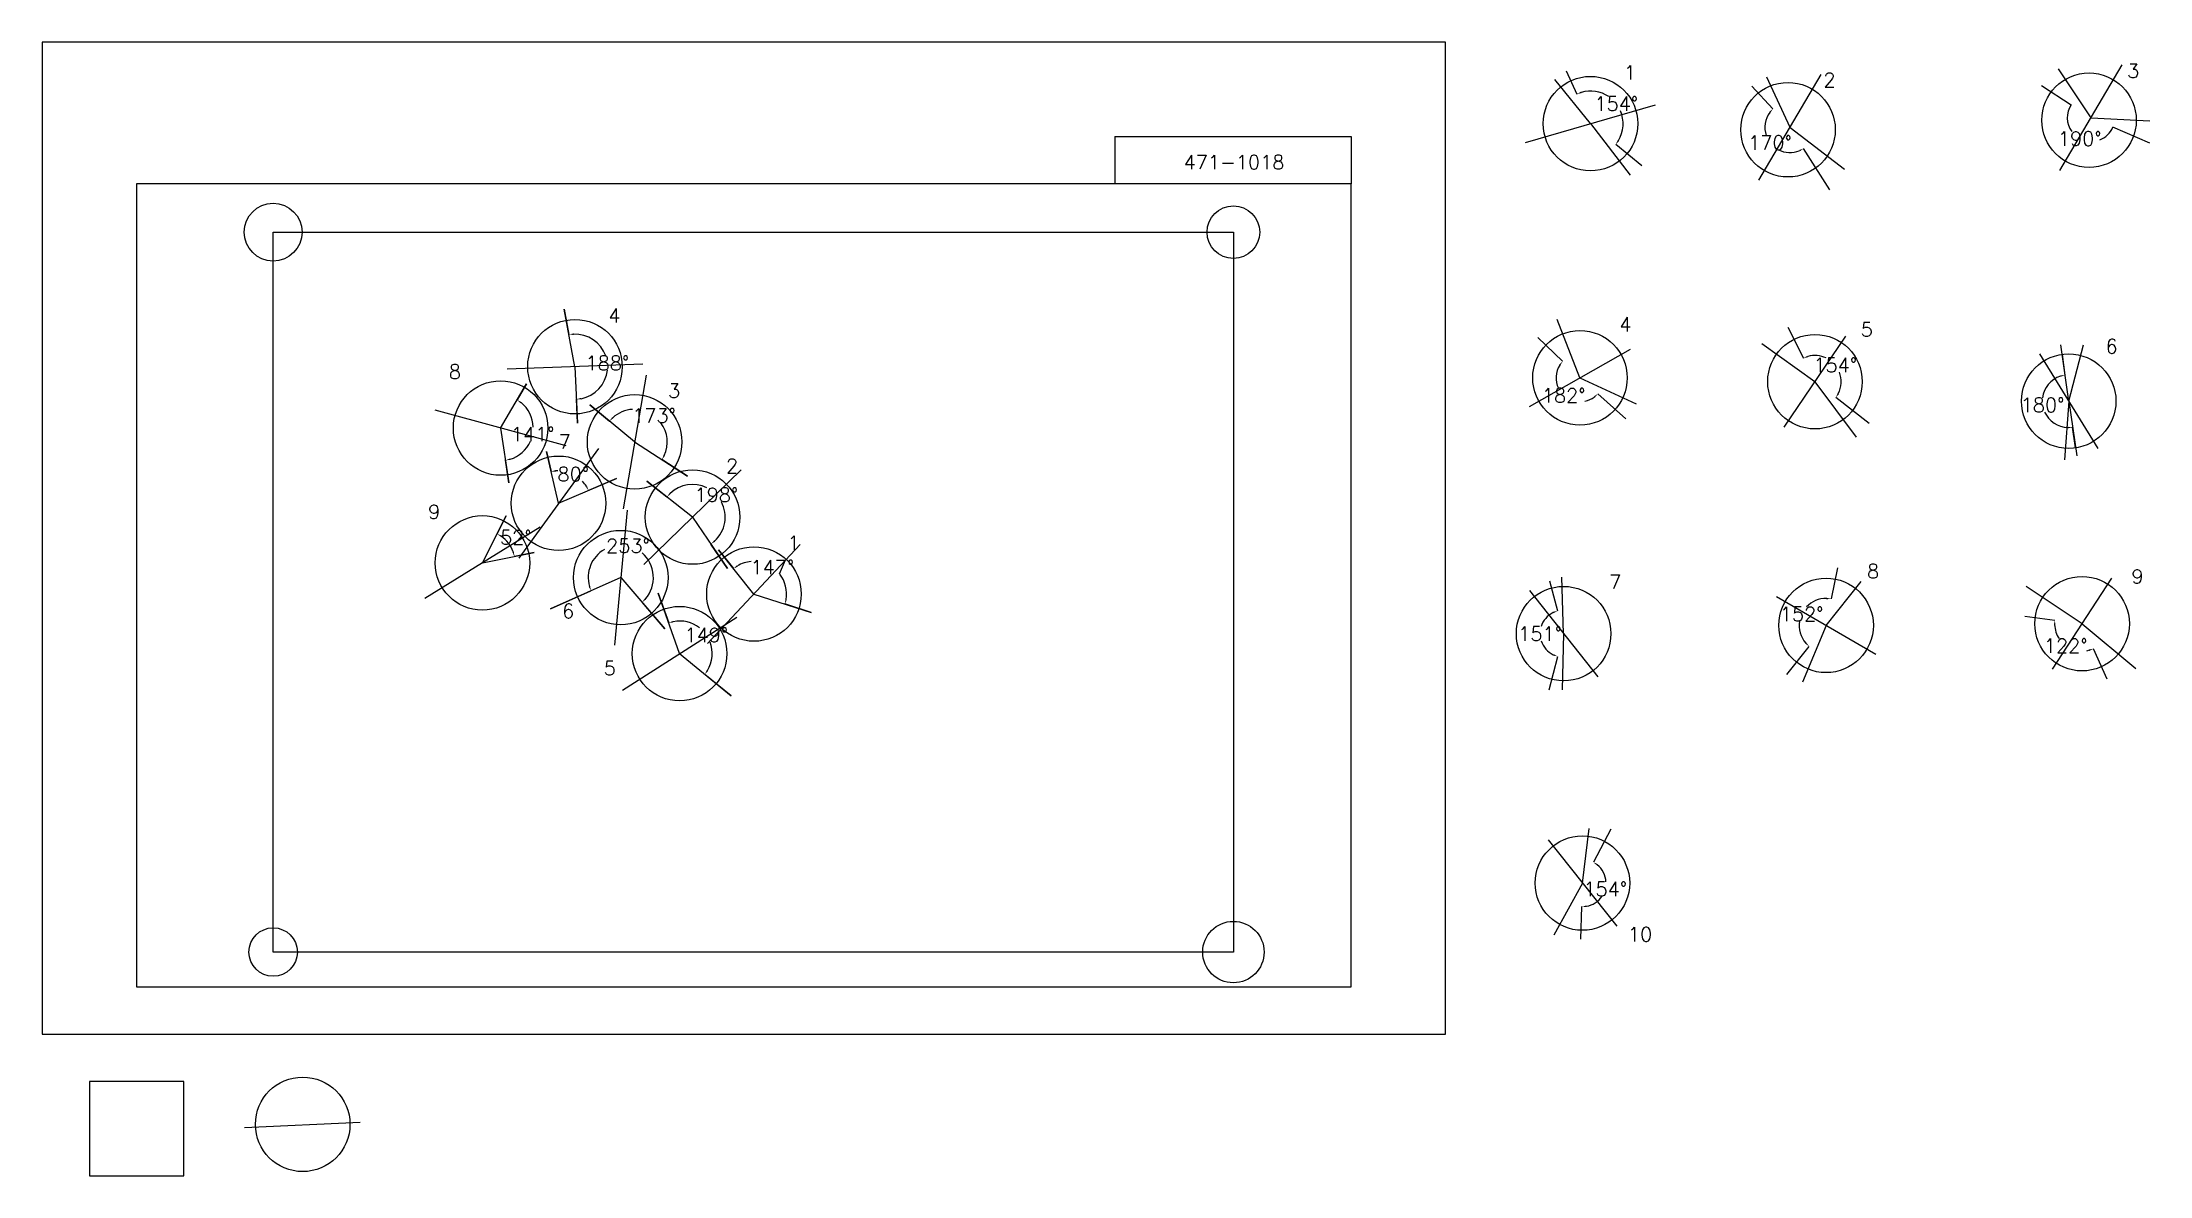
# Model space of a CAD drawing. Extents: x 0 to 2230150, y -150000 to 1050000.
import ezdxf

# ---------------------------------------------------------------- set-up
doc = ezdxf.new("R2010")
doc.units = 0
doc.header["$MEASUREMENT"] = 0
doc.layers.get('0').update_dxf_attribs({"linetype": 'CONTINUOUS'})
doc.layers.get('Defpoints').update_dxf_attribs({"linetype": 'CONTINUOUS'})
for name, color, linetype in [('_0-0_', 7, 'CONTINUOUS'), ('_0-1_V-nasSTD', 7, 'CONTINUOUS'), ('_0-2_番号', 7, 'CONTINUOUS'), ('ADD_LINE', 7, 'CONTINUOUS'), ('文字', 7, 'CONTINUOUS'), ('画像', 7, 'CONTINUOUS')]:
    doc.layers.add(name, color=color, linetype=linetype)
doc.layers.add('位置合わせ用', color=7, linetype='CONTINUOUS', plot=False)
doc.styles.get("Standard").update_dxf_attribs({"font": 'txt', "height": 15000, "bigfont": 'bigfont.shx'})
doc.dimstyles.get("Standard").update_dxf_attribs({"dimtxt": 0.18, "dimasz": 0.18, "dimexe": 0.18, "dimexo": 0.0625, "dimgap": 0.09, "dimtad": 0, "dimtih": 1, "dimtoh": 1, "dimdec": 4, "dimzin": 0, "dimdsep": 46, "dimtxsty": 'Standard', "dimcen": 0.09, "dimadec": 0, "dimazin": 0, "dimtfac": 1, "dimtdec": 4, "dimtofl": 0, "dimtmove": 0, "dimatfit": 3, "dimfxl": 1, "dimtolj": 1, "dimtzin": 0, "dimarcsym": 0})
picture_1 = doc.add_image_def('image1.jpg', size_in_pixel=(800, 600))

# ---------------------------------------------------------------- blocks, each defined once
blk = doc.blocks.new('-000-CCURVE_ORG002')
at = {"layer": '_0-0_', "color": 5, "linetype": 'Continuous'}
for p, q in [((30, -10), (10, -10)), ((10, -10), (10, -30)), ((30, -30), (30, -10)), ((10, -30), (30, -30))]:
    blk.add_line(p, q, dxfattribs=at)
blk = doc.blocks.new('-008-$$ATRU$$11$$背景色$$色$$0_0_0')
at = {"layer": '_0-2_番号'}
blk.add_blockref('-000-CCURVE_ORG002', (0, 0), dxfattribs=at)
blk = doc.blocks.new('*D27')
at = {"layer": 'ADD_LINE', "color": 0, "linetype": 'Continuous', "lineweight": -2}
for p, q in [((1612482, 1019756), (1623866, 995044)), ((1692790, 918934), (1664951, 941812))]:
    blk.add_line(p, q, dxfattribs=at)
for start, end in [(55.935441, 106.423298), (328.898292, 23.176446)]:
    blk.add_arc((1638300, 963714), 34496, start, end, dxfattribs=at)
at = {"layer": 'ADD_LINE', "color": 0}
for points in [[(1628254, 997582), (1628840, 996022), (1623866, 995045)], [(1667157, 946376), (1668518, 945414), (1664951, 941812)]]:
    blk.add_solid(points, dxfattribs=at)
at = {"layer": 'Defpoints', "color": 0}
for p in [(1612482, 1019756), (1638300, 963714), (1672046, 970868), (1692790, 918934)]:
    blk.add_point(p, dxfattribs=at)
at = {"layer": 'ADD_LINE', "color": 0, "linetype": 'Continuous', "insert": (1665608, 984790), "char_height": 15000, "attachment_point": 5}
blk.add_mtext('\\A1;154%%d', dxfattribs=at)
blk = doc.blocks.new('*D28')
at = {"color": 0, "linetype": 'Continuous', "lineweight": -2}
for p, q in [((1809179, 1003391), (1831324, 979396)), ((1891517, 893504), (1863720, 937271))]:
    blk.add_line(p, q, dxfattribs=at)
for start, end in [(143.458517, 199.177328), (242.968088, 291.666013)]:
    blk.add_arc((1849418, 959791), 26678, start, end, dxfattribs=at)
at = {"color": 0}
for points in [[(1828604, 975119), (1827364, 976233), (1831324, 979396)], [(1859646, 934256), (1858888, 935740), (1863721, 937271)]]:
    blk.add_solid(points, dxfattribs=at)
at = {"layer": 'Defpoints', "color": 0}
for p in [(1809179, 1003391), (1849418, 959791), (1823088, 955491), (1891518, 893504)]:
    blk.add_point(p, dxfattribs=at)
at = {"color": 0, "linetype": 'Continuous', "insert": (1828270, 943528), "char_height": 15000, "attachment_point": 5}
blk.add_mtext('\\A1;170%%d', dxfattribs=at)
blk = doc.blocks.new('*D31')
at = {"layer": 'ADD_LINE', "color": 0, "linetype": 'Continuous', "lineweight": -2}
for p, q in [((2115662, 1004203), (2146913, 983688)), ((2230150, 942907), (2190978, 959896))]:
    blk.add_line(p, q, dxfattribs=at)
for start, end in [(146.716384, 215.556167), (291.744567, 336.55299)]:
    blk.add_arc((2167922, 969896), 25131, start, end, dxfattribs=at)
at = {"layer": 'ADD_LINE', "color": 0}
for points in [[(2146913, 983688), (2146913, 983688), (2146913, 983688)], [(2190978, 959896), (2190978, 959896), (2190978, 959896)]]:
    blk.add_solid(points, dxfattribs=at)
at = {"layer": 'Defpoints', "color": 0}
for p in [(2115662, 1004204), (2167922, 969896), (2146156, 957332), (2230150, 942907)]:
    blk.add_point(p, dxfattribs=at)
at = {"layer": 'ADD_LINE', "color": 0, "linetype": 'Continuous', "insert": (2155982, 947782), "char_height": 15000, "attachment_point": 5}
blk.add_mtext('\\A1;190%%d', dxfattribs=at)
blk = doc.blocks.new('*D492')
at = {"color": 0, "linetype": 'Continuous', "lineweight": -2}
for p, q in [((1582560, 737261), (1608834, 712185)), ((1675657, 651191), (1646046, 677753))]:
    blk.add_line(p, q, dxfattribs=at)
for start, end in [(147.654398, 205.986177), (282.024317, 306.788949)]:
    blk.add_arc((1627174, 694681), 25352, start, end, dxfattribs=at)
at = {"color": 0}
for points in [[(1606412, 707733), (1605099, 708759), (1608834, 712185)], [(1642919, 673763), (1641794, 674993), (1646046, 677753)]]:
    blk.add_solid(points, dxfattribs=at)
at = {"layer": 'Defpoints', "color": 0}
for p in [(1582560, 737262), (1627174, 694681), (1602920, 687300), (1675658, 651190)]:
    blk.add_point(p, dxfattribs=at)
at = {"color": 0, "linetype": 'Continuous', "insert": (1609955, 676073), "char_height": 15000, "attachment_point": 5}
blk.add_mtext('\\A1;182%%d', dxfattribs=at)
blk = doc.blocks.new('*D493')
at = {"color": 0, "linetype": 'Continuous', "lineweight": -2}
for p, q in [((1847215, 748386), (1863522, 715452)), ((1933285, 646506), (1897834, 673710))]:
    blk.add_line(p, q, dxfattribs=at)
for start, end in [(64.877904, 105.999917), (332.840982, 21.383423)]:
    blk.add_arc((1875830, 690596), 27737, start, end, dxfattribs=at)
at = {"color": 0}
for points in [[(1867883, 718035), (1868485, 716481), (1863522, 715453)], [(1899804, 678380), (1901213, 677489), (1897835, 673710)]]:
    blk.add_solid(points, dxfattribs=at)
at = {"layer": 'Defpoints', "color": 0}
for p in [(1847214, 748386), (1887525, 715747), (1875830, 690596), (1933286, 646506)]:
    blk.add_point(p, dxfattribs=at)
at = {"color": 0, "linetype": 'Continuous', "insert": (1897257, 708209), "char_height": 15000, "attachment_point": 5}
blk.add_mtext('\\A1;154%%d', dxfattribs=at)
blk = doc.blocks.new('*D494')
at = {"color": 0, "linetype": 'Continuous', "lineweight": -2}
for p, q in [((2097719, 442479), (2129651, 438247)), ((2185031, 375777), (2170441, 407971))]:
    blk.add_line(p, q, dxfattribs=at)
for start, end in [(182.32444, 213.011449), (280.28229, 284.506363)]:
    blk.add_arc((2158450, 434431), 29051, start, end, dxfattribs=at)
at = {"color": 0}
for points in [[(2130255, 433215), (2128590, 433290), (2129651, 438247)], [(2166004, 405520), (2165449, 407092), (2170441, 407970)]]:
    blk.add_solid(points, dxfattribs=at)
at = {"layer": 'Defpoints', "color": 0}
for p in [(2097719, 442479), (2158450, 434431), (2134111, 418569), (2185032, 375776)]:
    blk.add_point(p, dxfattribs=at)
at = {"color": 0, "linetype": 'Continuous', "insert": (2141135, 411104), "char_height": 15000, "attachment_point": 5}
blk.add_mtext('\\A1;122%%d', dxfattribs=at)
blk = doc.blocks.new('*D495')
at = {"color": 0, "linetype": 'Continuous', "lineweight": -2}
for p, q in [((1899485, 493442), (1893065, 460614)), ((1845899, 380648), (1869761, 410403))]:
    blk.add_line(p, q, dxfattribs=at)
for start, end in [(88.997379, 136.834749), (170.916699, 221.208715)]:
    blk.add_arc((1887594, 432640), 28505, start, end, dxfattribs=at)
at = {"color": 0}
for points in [[(1888005, 460311), (1888181, 461969), (1893065, 460615)], [(1865573, 413259), (1866726, 414463), (1869761, 410403)]]:
    blk.add_solid(points, dxfattribs=at)
at = {"layer": 'Defpoints', "color": 0}
for p in [(1899486, 493442), (1869381, 454567), (1887594, 432640), (1845899, 380648)]:
    blk.add_point(p, dxfattribs=at)
at = {"color": 0, "linetype": 'Continuous', "insert": (1861739, 444640), "char_height": 15000, "attachment_point": 5}
blk.add_mtext('\\A1;152%%d', dxfattribs=at)
blk = doc.blocks.new('*D496')
at = {"color": 0, "linetype": 'Continuous', "lineweight": -2}
for p, q in [((1594921, 479957), (1603443, 448007)), ((1594453, 364310), (1603625, 399771))]:
    blk.add_line(p, q, dxfattribs=at)
for start, end in [(116.442259, 162.722612), (197.730428, 243.989803)]:
    blk.add_arc((1609870, 423913), 24936, start, end, dxfattribs=at)
at = {"color": 0}
for points in [[(1599060, 445461), (1598471, 447020), (1603443, 448007)], [(1598646, 400720), (1599223, 402284), (1603625, 399771)]]:
    blk.add_solid(points, dxfattribs=at)
at = {"layer": 'Defpoints', "color": 0}
for p in [(1594921, 479958), (1587247, 434403), (1609870, 423913), (1594453, 364310)]:
    blk.add_point(p, dxfattribs=at)
at = {"color": 0, "linetype": 'Continuous', "insert": (1584933, 423819), "char_height": 15000, "attachment_point": 5}
blk.add_mtext('\\A1;151%%d', dxfattribs=at)
blk = doc.blocks.new('*D497')
at = {"color": 0, "linetype": 'Continuous', "lineweight": -2}
for p, q in [((2137280, 719501), (2140368, 697666)), ((2151611, 620534), (2148379, 642348))]:
    blk.add_line(p, q, dxfattribs=at)
for start, end in [(108.314688, 172.816777), (204.310121, 268.164898)]:
    blk.add_arc((2144282, 669994), 27948, start, end, dxfattribs=at)
at = {"color": 0}
for points in [[(2135690, 695715), (2135310, 697337), (2140368, 697666)], [(2143435, 641228), (2143339, 642892), (2148379, 642348)]]:
    blk.add_solid(points, dxfattribs=at)
at = {"layer": 'Defpoints', "color": 0}
for p in [(2137280, 719501), (2144282, 669994), (2122350, 652671), (2151611, 620534)]:
    blk.add_point(p, dxfattribs=at)
at = {"color": 0, "linetype": 'Continuous', "insert": (2116623, 665988), "char_height": 15000, "attachment_point": 5}
blk.add_mtext('\\A1;180%%d', dxfattribs=at)
blk = doc.blocks.new('*D662')
at = {"color": 0, "linetype": 'Continuous', "lineweight": -2}
for p, q in [((1659684, 217062), (1641346, 182000)), ((1628066, 100544), (1629066, 134978))]:
    blk.add_line(p, q, dxfattribs=at)
for start, end in [(2.755917, 50.881259), (279.845571, 326.395586)]:
    blk.add_arc((1629789, 159904), 24936, start, end, dxfattribs=at)
at = {"color": 0}
for points in [[(1645980, 179947), (1645064, 178555), (1641346, 182001)], [(1633993, 136166), (1634112, 134504), (1629066, 134978)]]:
    blk.add_solid(points, dxfattribs=at)
at = {"layer": 'Defpoints', "color": 0}
for p in [(1659684, 217062), (1629789, 159904), (1648804, 143771), (1628066, 100544)]:
    blk.add_point(p, dxfattribs=at)
at = {"color": 0, "linetype": 'Continuous', "insert": (1653916, 153603), "char_height": 15000, "attachment_point": 5}
blk.add_mtext('\\A1;154%%d', dxfattribs=at)
blk = doc.blocks.new('*D665')
at = {"layer": 'ADD_LINE', "color": 0, "linetype": 'Continuous', "lineweight": -2}
for p, q in [((552285, 767232), (557360, 740374)), ((566337, 646616), (565246, 672015))]:
    blk.add_line(p, q, dxfattribs=at)
for start, end in [(19.391493, 92.389514), (280.771549, 354.098311)]:
    blk.add_arc((563766, 706478), 34496, start, end, dxfattribs=at)
at = {"layer": 'ADD_LINE', "color": 0}
for points in [[(562233, 741772), (562423, 740116), (557360, 740374)], [(570117, 673418), (570309, 671763), (565246, 672015)]]:
    blk.add_solid(points, dxfattribs=at)
at = {"layer": 'Defpoints', "color": 0}
for p in [(552284, 767232), (563766, 706478), (595082, 692013), (566337, 646616)]:
    blk.add_point(p, dxfattribs=at)
at = {"layer": 'ADD_LINE', "color": 0, "linetype": 'Continuous', "insert": (598034, 710432), "char_height": 15000, "attachment_point": 5}
blk.add_mtext('\\A1;188%%d', dxfattribs=at)
blk = doc.blocks.new('*D668')
at = {"layer": 'ADD_LINE', "color": 0, "linetype": 'Continuous', "lineweight": -2}
for p, q in [((579658, 665937), (600307, 648865)), ((682855, 590552), (655825, 608101))]:
    blk.add_line(p, q, dxfattribs=at)
for start, end in [(93.463565, 132.104439), (335.319415, 36.059851)]:
    blk.add_arc((626892, 626884), 34496, start, end, dxfattribs=at)
at = {"layer": 'ADD_LINE', "color": 0}
for points in [[(603161, 653054), (604366, 651901), (600307, 648865)], [(657507, 612882), (658967, 612079), (655825, 608100)]]:
    blk.add_solid(points, dxfattribs=at)
at = {"layer": 'Defpoints', "color": 0}
for p in [(579658, 665937), (626892, 626884), (658204, 641359), (682855, 590552)]:
    blk.add_point(p, dxfattribs=at)
at = {"layer": 'ADD_LINE', "color": 0, "linetype": 'Continuous', "insert": (647308, 654690), "char_height": 15000, "attachment_point": 5}
blk.add_mtext('\\A1;173%%d', dxfattribs=at)
blk = doc.blocks.new('*D671')
at = {"layer": 'ADD_LINE', "color": 0, "linetype": 'Continuous', "lineweight": -2}
for p, q in [((639673, 585428), (661069, 568609)), ((725305, 492907), (707634, 518798))]:
    blk.add_line(p, q, dxfattribs=at)
for start, end in [(64.2011, 133.517164), (312.625077, 27.741562)]:
    blk.add_arc((688189, 547290), 34496, start, end, dxfattribs=at)
at = {"layer": 'ADD_LINE', "color": 0}
for points in [[(663820, 572867), (665052, 571744), (661069, 568609)], [(711031, 522561), (712068, 521256), (707634, 518798)]]:
    blk.add_solid(points, dxfattribs=at)
at = {"layer": 'Defpoints', "color": 0}
for p in [(639673, 585428), (688189, 547290), (722144, 553370), (725305, 492906)]:
    blk.add_point(p, dxfattribs=at)
at = {"layer": 'ADD_LINE', "color": 0, "linetype": 'Continuous', "insert": (713388, 570848), "char_height": 15000, "attachment_point": 5}
blk.add_mtext('\\A1;198%%d', dxfattribs=at)
blk = doc.blocks.new('*D674')
at = {"layer": 'ADD_LINE', "color": 0, "linetype": 'Continuous', "lineweight": -2}
for p, q in [((715502, 512618), (731511, 492735)), ((813865, 446368), (785988, 455320))]:
    blk.add_line(p, q, dxfattribs=at)
for start, end in [(94.940496, 120.528031), (350.509249, 37.364891)]:
    blk.add_arc((753145, 465866), 34496, start, end, dxfattribs=at)
at = {"layer": 'ADD_LINE', "color": 0}
for points in [[(735148, 496266), (736097, 494895), (731511, 492735)], [(786358, 460375), (787978, 459982), (785989, 455320)]]:
    blk.add_solid(points, dxfattribs=at)
at = {"layer": 'Defpoints', "color": 0}
for p in [(715502, 512618), (782689, 483673), (753145, 465866), (813865, 446368)]:
    blk.add_point(p, dxfattribs=at)
at = {"layer": 'ADD_LINE', "color": 0, "linetype": 'Continuous', "insert": (772674, 494302), "char_height": 15000, "attachment_point": 5}
blk.add_mtext('\\A1;147%%d', dxfattribs=at)
blk = doc.blocks.new('*D677')
at = {"layer": 'ADD_LINE', "color": 0, "linetype": 'Continuous', "lineweight": -2}
for p, q in [((512586, 688274), (502576, 671256)), ((493849, 583394), (490229, 607412))]:
    blk.add_line(p, q, dxfattribs=at)
for start, end in [(1.578234, 51.223806), (286.884682, 335.964597)]:
    blk.add_arc((485087, 641522), 34496, start, end, dxfattribs=at)
at = {"layer": 'ADD_LINE', "color": 0}
for points in [[(507164, 669101), (506217, 667729), (502576, 671256)], [(494922, 609327), (495289, 607701), (490229, 607412)]]:
    blk.add_solid(points, dxfattribs=at)
at = {"layer": 'Defpoints', "color": 0}
for p in [(512586, 688274), (518758, 649017), (485087, 641522), (493849, 583394)]:
    blk.add_point(p, dxfattribs=at)
at = {"layer": 'ADD_LINE', "color": 0, "linetype": 'Continuous', "insert": (518955, 634972), "char_height": 15000, "attachment_point": 5}
blk.add_mtext('\\A1;141%%d', dxfattribs=at)
blk = doc.blocks.new('*D680')
at = {"layer": 'ADD_LINE', "color": 0, "linetype": 'Continuous', "lineweight": -2}
for p, q in [((533665, 616651), (538574, 595528)), ((607674, 588078), (578112, 575465))]:
    blk.add_line(p, q, dxfattribs=at)
for start, end in [(91.063385, 94.771944), (31.417313, 42.402425)]:
    blk.add_arc((546383, 561928), 34496, start, end, dxfattribs=at)
at = {"layer": 'ADD_LINE', "color": 0}
for points in [[(543384, 597128), (543643, 595481), (538574, 595529)], [(575081, 579528), (576562, 580292), (578112, 575465)]]:
    blk.add_solid(points, dxfattribs=at)
at = {"layer": 'Defpoints', "color": 0}
for p in [(533665, 616651), (554480, 595460), (607674, 588078), (546383, 561928)]:
    blk.add_point(p, dxfattribs=at)
at = {"layer": 'ADD_LINE', "color": 0, "linetype": 'Continuous', "insert": (561993, 592690), "char_height": 15000, "attachment_point": 5}
blk.add_mtext('\\A1;80%%d', dxfattribs=at)
blk = doc.blocks.new('*D683')
at = {"layer": 'ADD_LINE', "color": 0, "linetype": 'Continuous', "lineweight": -2}
for p, q in [((537757, 450196), (580723, 469259)), ((658958, 428866), (634728, 457080))]:
    blk.add_line(p, q, dxfattribs=at)
for start, end in [(120.313584, 195.614331), (318.967622, 49.295089)]:
    blk.add_arc((612254, 483249), 34496, start, end, dxfattribs=at)
at = {"layer": 'ADD_LINE', "color": 0}
for points in [[(578247, 473683), (579816, 474246), (580723, 469259)], [(637688, 461195), (638863, 460012), (634728, 457080)]]:
    blk.add_solid(points, dxfattribs=at)
at = {"layer": 'Defpoints', "color": 0}
for p in [(640484, 503074), (612254, 483249), (537756, 450196), (658958, 428866)]:
    blk.add_point(p, dxfattribs=at)
at = {"layer": 'ADD_LINE', "color": 0, "linetype": 'Continuous', "insert": (619843, 516900), "char_height": 15000, "attachment_point": 5}
blk.add_mtext('\\A1;253%%d', dxfattribs=at)
blk = doc.blocks.new('*D686')
at = {"layer": 'ADD_LINE', "color": 0, "linetype": 'Continuous', "lineweight": -2}
for p, q in [((651933, 466590), (662986, 435270)), ((728955, 357960), (701116, 380839))]:
    blk.add_line(p, q, dxfattribs=at)
for start, end in [(52.295165, 101.126054), (328.898292, 20.874917)]:
    blk.add_arc((674465, 402740), 34496, start, end, dxfattribs=at)
at = {"layer": 'ADD_LINE', "color": 0}
for points in [[(667589, 437392), (668028, 435784), (662985, 435270)], [(703322, 385402), (704683, 384440), (701116, 380839)]]:
    blk.add_solid(points, dxfattribs=at)
at = {"layer": 'Defpoints', "color": 0}
for p in [(651932, 466590), (674465, 402740), (708415, 408851), (728955, 357960)]:
    blk.add_point(p, dxfattribs=at)
at = {"layer": 'ADD_LINE', "color": 0, "linetype": 'Continuous', "insert": (702718, 422532), "char_height": 15000, "attachment_point": 5}
blk.add_mtext('\\A1;149%%d', dxfattribs=at)
blk = doc.blocks.new('*D689')
at = {"layer": 'ADD_LINE', "color": 0, "linetype": 'Continuous', "lineweight": -2}
for p, q in [((491039, 548731), (481400, 529606)), ((520549, 509852), (499686, 505636))]:
    blk.add_line(p, q, dxfattribs=at)
blk.add_arc((465874, 498802), 34496, 19.738348, 54.938899, dxfattribs=at)
at = {"layer": 'ADD_LINE', "color": 0}
for points in [[(486118, 527753), (485262, 526323), (481400, 529606)], [(497540, 510228), (499146, 510676), (499686, 505636)]]:
    blk.add_solid(points, dxfattribs=at)
at = {"layer": 'Defpoints', "color": 0}
for p in [(491040, 548731), (496132, 515368), (465874, 498802), (520550, 509852)]:
    blk.add_point(p, dxfattribs=at)
at = {"layer": 'ADD_LINE', "color": 0, "linetype": 'Continuous', "insert": (501251, 525790), "char_height": 15000, "attachment_point": 5}
blk.add_mtext('\\A1;52%%d', dxfattribs=at)

msp = doc.modelspace()

# ---------------------------------------------------------------- linework, layer by layer
at = {"layer": '_0-1_V-nasSTD', "color": 7, "linetype": 'Continuous'}
for p, q in [((1485000, 1050000), (0, 1050000)), ((0, 1050000), (0, 0)), ((1485000, 1050000), (0, 1050000)), ((0, 1050000), (0, 0)), ((1485000, 0), (1485000, 1050000)), ((1485000, 0), (1485000, 1050000)), ((1135000, 950000), (1135000, 900000)), ((1135000, 950000), (1385000, 950000)), ((1385000, 950000), (1385000, 900000)), ((1385000, 900000), (100000, 900000)), ((100000, 900000), (100000, 50000)), ((1385000, 50000), (1385000, 900000)), ((100000, 50000), (1385000, 50000)), ((0, 0), (1485000, 0)), ((0, 0), (1485000, 0))]:
    msp.add_line(p, q, dxfattribs=at)
at = {"layer": 'ADD_LINE', "color": 5, "linetype": 'Continuous'}
for p, q in [((1638300.12759, 963713.94411), (1600657, 1010465.5)), ((1849417.68706, 959791.40858), (1824731.61592, 1013095)), ((2167921.53926, 969895.92252), (2133337.061, 1021586.01265)), ((1638300.12759, 963713.94411), (1680185.5, 909330)), ((1849417.68706, 959791.40858), (1907070.5, 915461)), ((2167921.53926, 969895.92252), (2230150.4375, 966693.63309)), ((563765.75, 706478.44411), (552284.5, 767232)), ((1627173.85936, 694681.42053), (1603053, 756584)), ((1875829.60478, 690595.69901), (1819695, 730821)), ((2144282.17651, 669993.66595), (2135874.84661, 729434.5)), ((2144282.17651, 669993.66595), (2159881.11393, 729434.5)), ((563765.75, 706478.44411), (566337, 646615.5)), ((1627173.85936, 694681.42053), (1686782, 666999.5)), ((485086.75, 641522.44411), (512586.09809, 688274)), ((1875829.60478, 690595.69901), (1919233, 631868.5)), ((2144282.17651, 669993.66595), (2139973.5, 607862)), ((2144282.17651, 669993.66595), (2152852.5, 612158.5)), ((626892.25, 626884.44411), (579657.54817, 665937.46017)), ((485086.75, 641522.44411), (493849.5, 583393.5)), ((626892.25, 626884.44411), (682855, 590552)), ((546383.25, 561928.44411), (533665, 616651)), ((546383.25, 561928.44411), (607674.5, 588078)), ((688188.75, 547290.44411), (639673, 585428.5)), ((465874.25, 498801.94411), (491039.5, 548731)), ((688188.75, 547290.44411), (725305.04737, 492906.5)), ((465874.25, 498801.94411), (520549.5, 509852.5)), ((753144.75, 465866.44411), (715501.62241, 512618)), ((612254.25, 483249.44411), (537756.5, 450195.5)), ((612254.25, 483249.44411), (658958.45794, 428865.5)), ((1609869.59541, 423912.59025), (1607859.5021, 483624.43754)), ((1887594.19761, 432639.77192), (1924592.5, 479202.5)), ((2158449.59821, 434430.75199), (2099218, 473956.5)), ((674465.25, 402740.44411), (651932.5, 466590)), ((753144.75, 465866.44411), (813865, 446368)), ((1609869.59541, 423912.59025), (1608159.50179, 364310.06247)), ((1887594.19761, 432639.77192), (1862762, 372404)), ((2158449.59821, 434430.75199), (2215384.5, 387018.5)), ((674465.25, 402740.44411), (728955.07413, 357960.03968)), ((1629789, 159904), (1636845.5, 217647.28885)), ((1629789, 159904), (1599375.79815, 104642.5))]:
    msp.add_line(p, q, dxfattribs=at)
at = {"layer": 'ADD_LINE', "color": 1, "linetype": 'Continuous'}
for p, q in [((1816519.43706, 903878.65858), (1882315.93706, 1015704.15858)), ((2135023.28926, 913983.17252), (2200819.78926, 1025808.67252)), ((1569397.37759, 943664.44411), (1707202.87759, 983763.44411)), ((1843082.10478, 642335.94901), (1908577.10478, 738855.44901)), ((1573690.48436, 664418.92053), (1680657.23436, 724943.92053)), ((2113351.05151, 720119.29095), (2175213.30151, 619868.04095)), ((635476.14775, 709159.91054), (492055.35225, 703796.97769)), ((639146.83026, 697590.85592), (614637.66974, 556178.03231)), ((554334.36502, 622698.54383), (415839.13498, 660346.3444)), ((588551.55485, 619992.24931), (504214.94515, 503864.63891)), ((739611.50985, 597343.12812), (636765.99015, 497237.7601)), ((526897.40425, 536560.99672), (404851.09575, 461042.89151)), ((618841.94348, 554706.93989), (605666.55652, 411791.94834)), ((802163.47233, 518275.75882), (704126.02767, 413457.1294)), ((1573599.84541, 469670.84025), (1646139.34541, 378154.34025)), ((2126994.59821, 386171.00199), (2189904.59821, 482690.50199)), ((1835025.69761, 463233.02192), (1940162.69761, 402046.52192)), ((614047.78688, 364019.62854), (734882.71312, 441461.25968)), ((1593519.25, 205662.25), (1666058.75, 114145.75)), ((214262.32302, -98799.56876), (336470.78129, -93322.43898))]:
    msp.add_line(p, q, dxfattribs=at)
at = {"layer": 'ADD_LINE', "color": 5, "linetype": 'ByBlock'}
for centre in [(1638300.12759, 963713.94411), (1847299.84098, 957259.81804), (2165803.69318, 967364.33199), (563765.75, 706478.44411), (1627173.85936, 694681.42053), (1875829.60478, 690595.69901), (2144282.17651, 669993.66595), (485086.75, 641522.44411), (626892.25, 626884.44411), (546383.25, 561928.44411), (688188.75, 547290.44411), (465874.25, 498801.94411), (612254.25, 483249.44411), (753144.75, 465866.44411), (1609869.59541, 423912.59025), (1887594.19761, 432639.77192), (2158449.59821, 434430.75199), (674465.25, 402740.44411), (1629789, 159904), (275704.61091, -95468.83904)]:
    msp.add_circle(centre, 50000, dxfattribs=at)
at = {"layer": '位置合わせ用', "color": 5, "linetype": 'Continuous'}
for centre, radius in [((244424.4, 848880.595), 30579.2687), ((1260424.4, 848880.595), 27848.33235), ((244424.4, 86880.595), 25672.78835), ((1260424.4, 86880.595), 32483.49996)]:
    msp.add_circle(centre, radius, dxfattribs=at)

# ---------------------------------------------------------------- block references
at = {"layer": '_0-0_', "xscale": 5000, "yscale": 5000, "zscale": 5000}
msp.add_blockref('-008-$$ATRU$$11$$背景色$$色$$0_0_0', (0, 0), dxfattribs=at)

# ---------------------------------------------------------------- texts
at = {"layer": '文字', "color": 5, "linetype": 'Continuous'}
for s, p in [('3', (2206162.5, 1012123.5)), ('1', (1673664.84659, 1010338.61449)), ('2', (1884735.5, 1002469.5)), ('4', (599130.469, 753103.11449)), ('4', (1668695.5, 743754)), ('5', (1924216.5, 738393)), ('6', (2183311.5, 720524.5)), ('8', (430350, 693749.5)), ('3', (662256.969, 673509.11449)), ('7', (546383.25, 619644.61314)), ('2', (723553.469, 593915.11449)), ('9', (408393.0427, 545426.61449)), ('1', (788509.469, 512491.11449)), ('8', (1930840.69761, 482615.93968)), ('9', (2210625.69761, 476897.98348)), ('7', (1657991.59541, 471180.02727)), ('6', (550198.5, 440330)), ('5', (594112.5, 379948)), ('10', (1677911, 98195.5))]:
    msp.add_text(s, height=15000, dxfattribs=at).set_placement(p)
at = {"layer": '文字', "linetype": 'Continuous'}
msp.add_text('471-1018', height=15000, dxfattribs=at).set_placement((1207698.06436, 915464.91089))

# ---------------------------------------------------------------- dimensions: what is measured, and where the dimension line sits
at = {"color": 5, "linetype": 'Continuous'}
for base, center, p1, p2, picture, middle in [((1823088.23526, 955490.96023), (1849417.68706, 959791.40858), (1809178.77504, 1003391.05715), (1891517.5, 893504), '*D28', (1828269.9978, 943527.67201)), ((1602919.66927, 687300.1765), (1627173.85936, 694681.42053), (1582560, 737261.5), (1675657.5, 651190.5), '*D492', (1609955.37168, 676073.03042)), ((1887525.02456, 715746.55986), (1875829.60478, 690595.69901), (1847214.5, 748386.5), (1933285.5, 646506), '*D493', (1897256.73514, 708208.95339)), ((2122350.14113, 652670.99813), (2144282.17651, 669993.66595), (2137279.85621, 719500.91301), (2151611.40936, 620533.75951), '*D497', (2116622.71578, 665988.26601)), ((1869381.14317, 454567.03326), (1887594.19761, 432639.77192), (1899485.5, 493442.5), (1845899, 380648), '*D495', (1861738.50652, 444639.91276)), ((1587247.09662, 434402.94997), (1609869.59541, 423912.59025), (1594921, 479957.5), (1594452.55209, 364310), '*D496', (1584933.35154, 423818.56891)), ((2134111.47282, 418568.6119), (2158449.59821, 434430.75199), (2097719, 442479), (2185031.5, 375776.5), '*D494', (2141135.0292, 411103.5675)), ((1648803.90553, 143771.4718), (1629789, 159904), (1659684.47103, 217061.94462), (1628066.5, 100544), '*D662', (1653916.18486, 153602.8851))]:
    dim = msp.add_angular_dim_3p(base=base, center=center, p1=p1, p2=p2, dimstyle='Standard', override={"dimasz": 5000, "dimtmove": 2}, dxfattribs=at)
    dim.commit()
    dim.dimension.update_dxf_attribs({"geometry": picture, "text_midpoint": middle})
at = {"layer": 'ADD_LINE', "color": 5, "linetype": 'Continuous'}
for base, center, p1, p2, override, picture, middle in [((1672045.78438, 970867.8893), (1638300.12759, 963713.94411), (1612481.5, 1019756.5), (1692790, 918933.5), {"dimasz": 5000, "dimtmove": 2}, '*D27', (1665608.30751, 984790.2719)), ((2146156.07889, 957332.10205), (2167921.53926, 969895.92252), (2115661.5, 1004203.5), (2230150.5, 942906.93528), {"dimtmove": 2}, '*D31', (2155981.84538, 947781.93238)), ((595081.83176, 692012.92279), (563765.75, 706478.44411), (552284.5, 767232), (566337, 646615.5), {"dimasz": 5000, "dimtmove": 2}, '*D665', (598034.11165, 710431.62937)), ((518758.41011, 649016.94806), (485086.75, 641522.44411), (512586.09809, 688274), (493849.5, 583393.5), {"dimasz": 5000, "dimtmove": 2}, '*D677', (518954.8115, 634972.42927)), ((658203.97698, 641359.38928), (626892.25, 626884.44411), (579657.54817, 665937.46017), (682855, 590552), {"dimasz": 5000, "dimtmove": 2}, '*D668', (647308.32807, 654689.69614)), ((554480.33032, 595460.30321), (546383.25, 561928.44411), (533665, 616651), (607674.5, 588078), {"dimasz": 5000, "dimtmove": 2}, '*D680', (561993.15281, 592690.09586)), ((722144.32707, 553370.49921), (688188.75, 547290.44411), (639673, 585428.5), (725305.04737, 492906.5), {"dimasz": 5000, "dimtmove": 2}, '*D671', (713388.03262, 570847.70286)), ((496131.61781, 515368.17414), (465874.25, 498801.94411), (491039.5, 548731), (520549.5, 509852.5), {"dimasz": 5000, "dimtmove": 2}, '*D689', (501251.15676, 525789.6319)), ((640484.04816, 503074.34713), (612254.25, 483249.44411), (537756.5, 450195.5), (658958.45794, 428865.5), {"dimasz": 5000, "dimtmove": 2}, '*D683', (619843.28261, 516899.92506)), ((782689.01255, 483673.32015), (753144.75, 465866.44411), (715501.62241, 512618), (813865, 446368), {"dimasz": 5000, "dimtmove": 2}, '*D674', (772674.0386, 494301.54866)), ((708415.31921, 408851.17932), (674465.25, 402740.44411), (651932.5, 466590), (728955.12241, 357960), {"dimasz": 5000, "dimtmove": 2}, '*D686', (702718.20913, 422532.32589))]:
    dim = msp.add_angular_dim_3p(base=base, center=center, p1=p1, p2=p2, dimstyle='Standard', override=override, dxfattribs=at)
    dim.commit()
    dim.dimension.update_dxf_attribs({"geometry": picture, "text_midpoint": middle})

# ---------------------------------------------------------------- pictures from other files: only their frames are drawn
at = {"layer": '画像', "color": 5, "linetype": 'Continuous'}
image = msp.add_image(picture_1, insert=(244424.4, 86880.595), size_in_units=(1016000, 762000), dxfattribs=at)
image.dxf.flags = 7

doc.saveas('drawing.dxf')
